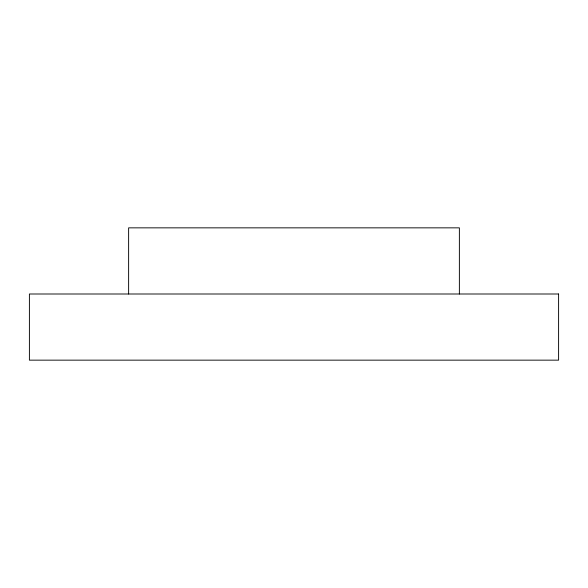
<?xml version="1.0" encoding="UTF-8"?>
<svg xmlns="http://www.w3.org/2000/svg" width="588" height="588" viewBox="0 0 588 588"><rect width="100%" height="100%" fill="white"/><g stroke="black" fill="none" stroke-linecap="round" stroke-linejoin="round"><path stroke-width="0.88" d="M459.375 294L459.375 227.85L128.625 227.85L128.625 294M558.6 294L29.4 294L29.4 360.15L558.6 360.15L558.6 294"/></g></svg>
